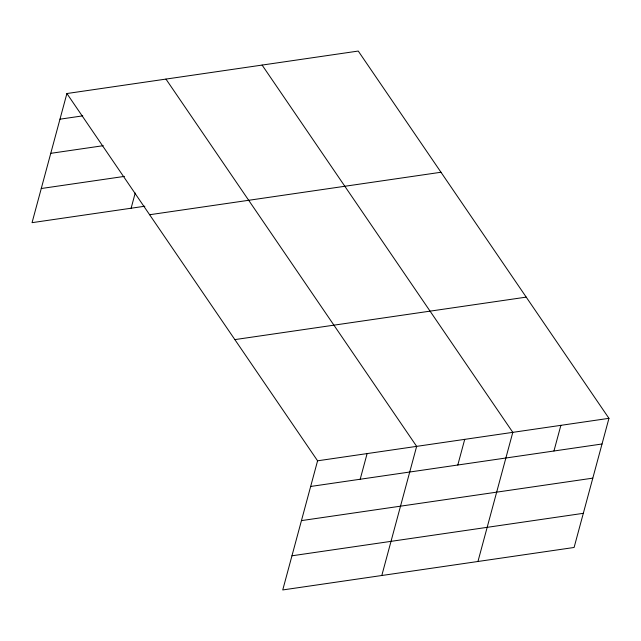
<?xml version="1.0" encoding="UTF-8"?>
<svg xmlns="http://www.w3.org/2000/svg" width="641" height="641" viewBox="0 0 641 641"><rect width="100%" height="100%" fill="white"/><g stroke="black" fill="none" stroke-linecap="round" stroke-linejoin="round"><path stroke-width="0.96" d="M66.896 93.53L317.583 460.807L282.745 589.944L574.104 547.47L608.95 418.333L358.255 51.056L66.896 93.53L32.05 222.667L144.85 206.226M131.117 208.229L135.211 193.045M360.194 479.244L367.117 453.588M381.804 575.506L416.65 446.368L165.955 79.091M457.802 465.013L464.725 439.357M477.954 561.484L512.8 432.346L262.105 65.07M553.952 450.992L560.875 425.344M59.974 119.186L82.753 115.861M50.759 153.335L103.265 145.683M41.264 188.518L124.474 176.387M149.625 214.735L440.984 172.253M234.854 339.61L526.221 297.128M317.583 460.807L608.95 418.333M310.661 486.463L602.027 443.989M301.454 520.612L592.813 478.138M291.959 555.795L583.318 513.321"/></g></svg>
